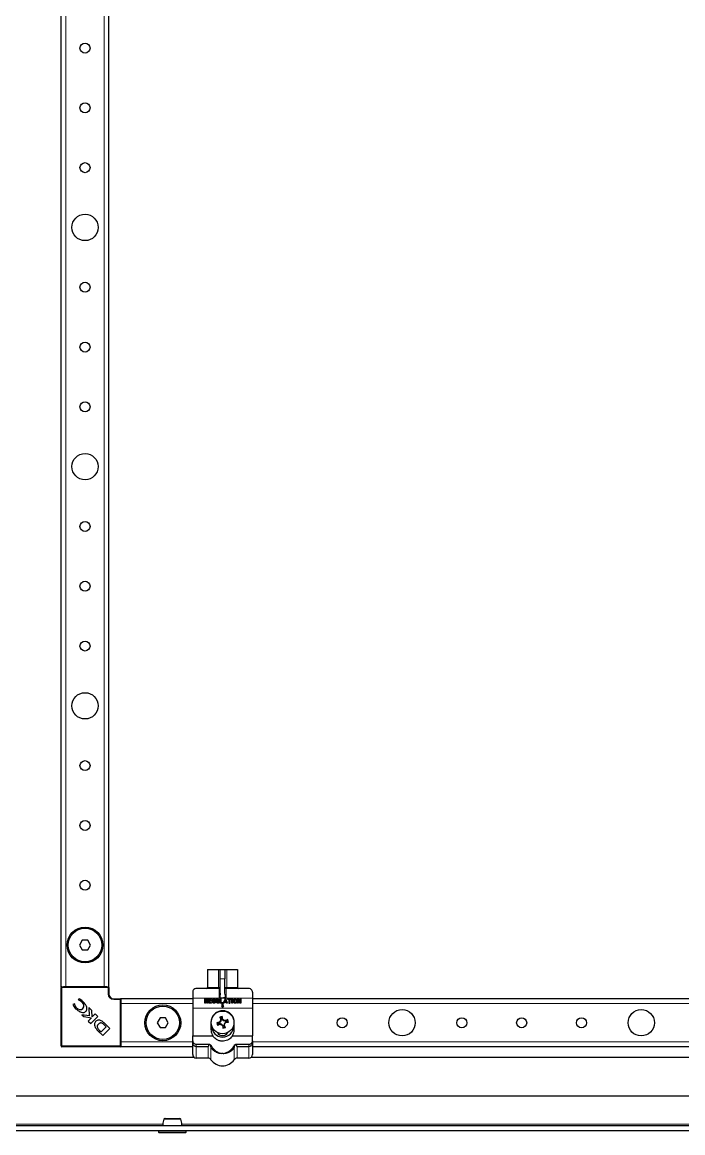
# Model space of a CAD drawing. Header units: millimetres. Extents: x -1284 to 3090, y -1538 to 1219.
# Drawn here: x -281.2 to -5.1, y -999.7 to -535.4 of the extents above; entities that cross this region are included whole.
import ezdxf

# ---------------------------------------------------------------- set-up
doc = ezdxf.new("R2010")
doc.units = ezdxf.units.MM

msp = doc.modelspace()

# ---------------------------------------------------------------- linework, layer by layer
at = {"color": 7, "linetype": 'Continuous', "lineweight": 25}
for p, q in [((-264.94, -938.72), (-264.94, 496.28)), ((-244.94, -938.72), (-244.94, 496.28)), ((-256.09, -919.22), (-257.25, -921.22)), ((-253.78, -919.22), (-256.09, -919.22)), ((-252.63, -921.22), (-253.78, -919.22)), ((-257.25, -921.22), (-256.09, -923.22)), ((-256.09, -923.22), (-253.78, -923.22)), ((-253.78, -923.22), (-252.63, -921.22)), ((-203.69, -931.42), (-203.69, -938.92)), ((-203.69, -931.42), (-199.16, -931.42)), ((-199.16, -931.42), (-198.44, -931.42)), ((-198.44, -931.42), (-196.44, -931.42)), ((-198.44, -935.42), (-198.44, -931.42)), ((-196.44, -931.42), (-196.44, -935.42)), ((-196.44, -931.42), (-195.72, -931.42)), ((-195.72, -931.42), (-191.19, -931.42)), ((-191.19, -931.42), (-191.19, -938.92)), ((-198.44, -941.36), (-198.44, -935.42)), ((-196.44, -941.35), (-196.44, -935.42)), ((-264.64, -938.72), (-264.94, -938.72)), ((-264.94, -963.42), (-264.94, -939.02)), ((-264.64, -938.72), (-263.99, -938.72)), ((-262.94, -938.72), (-263.99, -938.72)), ((-246.94, -938.72), (-262.94, -938.72)), ((-245.89, -938.72), (-246.94, -938.72)), ((-245.89, -938.72), (-245.24, -938.72)), ((-244.94, -938.72), (-245.24, -938.72)), ((-244.94, -939.02), (-244.94, -941.72)), ((-209.94, -940.92), (-209.94, -943.42)), ((-198.94, -939.42), (-208.44, -939.42)), ((-186.44, -939.42), (-195.94, -939.42)), ((-184.94, -940.92), (-184.94, -943.42)), ((-259.39, -945.78), (-260.08, -946.11)), ((-259.26, -945.92), (-259.39, -945.78)), ((-257.31, -943.72), (-257.82, -943.97)), ((-257.82, -943.97), (-257.71, -944.08)), ((-242.94, -943.72), (-240.24, -943.72)), ((-209.94, -943.72), (-239.94, -943.72)), ((-239.94, -943.72), (-239.94, -944.02)), ((-239.94, -944.02), (-239.94, -944.66)), ((-239.94, -944.66), (-239.94, -945.72)), ((-239.94, -945.72), (-239.94, -961.72)), ((-209.94, -943.42), (-209.94, -947.67)), ((-204.85, -945.43), (-204.85, -943.77)), ((-204.85, -943.77), (-204.09, -943.77)), ((-204.09, -944.03), (-204.58, -944.03)), ((-204.58, -944.03), (-204.58, -944.54)), ((-204.58, -944.54), (-203.99, -944.54)), ((-204.29, -944.8), (-204.58, -944.8)), ((-204.58, -944.8), (-204.58, -945.43)), ((-203.8, -945.51), (-204.29, -944.8)), ((-203.99, -944.8), (-203.58, -945.37)), ((-203.24, -945.54), (-203.24, -943.77)), ((-203.24, -943.77), (-202.18, -943.77)), ((-202.18, -945.54), (-203.24, -945.54)), ((-202.18, -944.03), (-202.98, -944.03)), ((-202.98, -944.03), (-202.98, -944.44)), ((-202.98, -944.44), (-202.23, -944.44)), ((-202.23, -944.7), (-202.98, -944.7)), ((-202.98, -944.7), (-202.98, -945.28)), ((-202.98, -945.28), (-202.18, -945.28)), ((-200.7, -944.87), (-200.91, -944.87)), ((-200.9, -944.61), (-200.41, -944.61)), ((-200.41, -944.61), (-200.41, -944.91)), ((-199.98, -944.96), (-199.98, -943.88)), ((-199.72, -943.88), (-199.72, -944.96)), ((-198.97, -944.94), (-198.97, -943.88)), ((-198.71, -943.88), (-198.71, -944.94)), ((-198.42, -945.57), (-198.42, -943.9)), ((-197.36, -945.57), (-198.42, -945.57)), ((-198.16, -943.9), (-198.16, -945.3)), ((-198.16, -945.3), (-197.36, -945.3)), ((-197.94, -946.77), (-197.44, -947.27)), ((-197.69, -946.77), (-197.94, -946.77)), ((-197.19, -945.77), (-197.69, -945.77)), ((-197.69, -945.77), (-197.69, -946.77)), ((-197.44, -947.27), (-196.94, -946.77)), ((-197.19, -946.77), (-197.19, -945.77)), ((-196.94, -946.77), (-197.19, -946.77)), ((-197, -945.39), (-196.43, -943.86)), ((-196.66, -945.23), (-196.75, -945.48)), ((-195.85, -945.23), (-196.66, -945.23)), ((-196.26, -944.1), (-196.57, -944.97)), ((-196.57, -944.97), (-195.94, -944.97)), ((-195.94, -944.97), (-196.26, -944.1)), ((-196.1, -943.88), (-195.51, -945.39)), ((-195.76, -945.47), (-195.85, -945.23)), ((-195.17, -943.77), (-194.05, -943.77)), ((-194.75, -944.03), (-195.17, -944.03)), ((-194.75, -945.5), (-194.75, -944.03)), ((-194.05, -944.03), (-194.44, -944.03)), ((-194.44, -944.03), (-194.44, -945.5)), ((-193.58, -945.43), (-193.58, -943.9)), ((-193.32, -943.9), (-193.32, -945.43)), ((-191.16, -945.43), (-191.16, -943.87)), ((-190.06, -945.46), (-190.9, -944.19)), ((-190.9, -944.19), (-190.9, -945.43)), ((-190.89, -943.83), (-190.08, -945.06)), ((-190.08, -945.06), (-190.08, -943.88)), ((-189.82, -943.88), (-189.82, -945.43)), ((-184.94, -943.42), (-184.94, -947.67)), ((195.06, -943.72), (-184.94, -943.72)), ((-256.27, -950.35), (-255.47, -951.14)), ((-253.17, -950.82), (-256.27, -950.35)), ((-255.47, -951.14), (-252.21, -951.63)), ((-252.21, -951.63), (-253.6, -953.02)), ((-253.35, -947.35), (-253.17, -950.82)), ((-252.07, -948.63), (-253.35, -947.35)), ((-252.55, -954.07), (-249.59, -951.11)), ((-251.89, -951.29), (-252.07, -948.63)), ((-250.65, -950.05), (-251.89, -951.29)), ((-249.59, -951.11), (-250.65, -950.05)), ((-223.59, -951.72), (-224.75, -953.72)), ((-221.28, -951.72), (-223.59, -951.72)), ((-220.13, -953.72), (-221.28, -951.72)), ((-209.94, -947.67), (-209.94, -959.17)), ((-198.35, -951.53), (-198.65, -951.41)), ((-198.35, -951.53), (-197.77, -951.36)), ((-197.95, -952.22), (-198.35, -951.53)), ((-197.77, -951.36), (-197.58, -951.1)), ((-197.77, -951.36), (-197.74, -952.16)), ((-184.94, -947.67), (-184.94, -959.17)), ((-253.6, -953.02), (-252.55, -954.07)), ((-248.25, -957.55), (-246.07, -955.37)), ((-247.55, -959.07), (-244.59, -956.11)), ((-246.07, -955.37), (-246.75, -954.71)), ((-246.48, -954.22), (-246.49, -954.2)), ((-244.59, -956.11), (-246.48, -954.22)), ((-224.75, -953.72), (-223.59, -955.72)), ((-223.59, -955.72), (-221.28, -955.72)), ((-221.28, -955.72), (-220.13, -953.72)), ((-202.29, -953.57), (-202.29, -956.57)), ((-202.09, -955.07), (-202.29, -955.07)), ((-199.64, -953.9), (-199.91, -953.7)), ((-199.64, -953.9), (-198.85, -953.86)), ((-199.47, -954.48), (-199.64, -953.9)), ((-199.47, -954.48), (-199.59, -954.78)), ((-198.79, -954.07), (-199.47, -954.48)), ((-198.85, -953.86), (-198.95, -953.64)), ((-198.85, -953.86), (-198.18, -953.16)), ((-198.79, -954.07), (-198.75, -954.32)), ((-197.84, -954.3), (-198.79, -954.07)), ((-198.18, -953.16), (-198.39, -953.05)), ((-197.95, -952.22), (-198.19, -952.26)), ((-198.18, -953.16), (-197.95, -952.22)), ((-197.84, -954.3), (-197.96, -954.52)), ((-197.14, -954.97), (-197.84, -954.3)), ((-197.74, -952.16), (-197.51, -952.06)), ((-197.74, -952.16), (-197.04, -952.83)), ((-197.14, -954.97), (-197.37, -955.07)), ((-197.11, -955.77), (-197.3, -956.04)), ((-197.11, -955.77), (-197.14, -954.97)), ((-196.53, -955.6), (-197.11, -955.77)), ((-197.04, -952.83), (-196.92, -952.62)), ((-197.04, -952.83), (-196.09, -953.06)), ((-196.7, -953.97), (-196.93, -954.91)), ((-196.93, -954.91), (-196.69, -954.88)), ((-196.93, -954.91), (-196.53, -955.6)), ((-196.03, -953.27), (-196.7, -953.97)), ((-196.7, -953.97), (-196.49, -954.09)), ((-196.53, -955.6), (-196.23, -955.72)), ((-196.09, -953.06), (-196.13, -952.82)), ((-196.09, -953.06), (-195.4, -952.66)), ((-195.23, -953.24), (-196.03, -953.27)), ((-196.03, -953.27), (-195.93, -953.49)), ((-195.4, -952.66), (-195.28, -952.36)), ((-195.4, -952.66), (-195.23, -953.24)), ((-195.23, -953.24), (-194.97, -953.43)), ((-192.59, -955.07), (-192.79, -955.07)), ((-192.59, -956.57), (-192.59, -953.57)), ((-249.54, -957.08), (-247.55, -959.07)), ((-248.99, -956.83), (-248.25, -957.55)), ((-209.94, -961.31), (-209.94, -959.17)), ((-209.94, -959.17), (-201.53, -959.17)), ((-193.35, -959.17), (-184.94, -959.17)), ((-184.94, -961.31), (-184.94, -959.17)), ((-240.24, -963.72), (-264.64, -963.72)), ((-239.94, -961.72), (-239.94, -962.77)), ((-239.94, -962.77), (-239.94, -963.42)), ((-239.94, -963.42), (-239.94, -963.72)), ((-209.94, -963.72), (-239.94, -963.72)), ((-209.94, -962.22), (-209.94, -961.31)), ((-209.94, -967.02), (-209.94, -962.22)), ((-208.44, -962.7), (-202.92, -962.7)), ((-208.44, -963.6), (-203.53, -963.6)), ((-191.96, -962.7), (-186.44, -962.7)), ((-191.35, -963.6), (-186.44, -963.6)), ((-184.94, -961.31), (-184.94, -962.22)), ((-184.94, -962.22), (-184.94, -967.02)), ((195.06, -963.72), (-184.94, -963.72)), ((-209.34, -968.22), (-309.69, -968.22)), ((-203.53, -968.52), (-208.44, -968.52)), ((-186.44, -968.52), (-191.35, -968.52)), ((220.56, -968.22), (-185.54, -968.22)), ((-312.44, -984.22), (220.56, -984.22)), ((-318.14, -996.72), (272.26, -996.72)), ((-318.14, -998.72), (272.26, -998.72)), ((-224.19, -998.72), (-224.19, -999.47)), ((-221.45, -999.72), (-223.94, -999.72)), ((-212.94, -999.72), (-221.45, -999.72)), ((-212.69, -999.47), (-212.69, -998.72))]:
    msp.add_line(p, q, dxfattribs=at)
at = {"color": 8, "linetype": 'Continuous', "lineweight": 18}
for p, q in [((-262.94, -938.72), (-262.94, 496.28)), ((-246.94, -938.72), (-246.94, 496.28)), ((-199.16, -938.92), (-199.16, -931.42)), ((-195.72, -931.42), (-195.72, -938.92)), ((-196.44, -935.42), (-198.44, -935.42)), ((-264.94, -939.02), (-264.64, -939.02)), ((-264.64, -938.72), (-264.64, -939.02)), ((-264.64, -939.02), (-264.64, -963.42)), ((-245.24, -939.02), (-264.64, -939.02)), ((-245.24, -938.72), (-245.24, -939.02)), ((-245.24, -941.72), (-245.24, -939.02)), ((-245.24, -939.02), (-244.94, -939.02)), ((-244.94, -941.72), (-245.24, -941.72)), ((-203.69, -938.92), (-199.16, -938.92)), ((-199.16, -938.92), (-198.44, -938.92)), ((-198.94, -943.42), (-198.94, -939.42)), ((-198.44, -943.42), (-198.44, -941.36)), ((-196.44, -938.92), (-195.72, -938.92)), ((-195.94, -939.42), (-195.94, -943.35)), ((-195.72, -938.92), (-191.19, -938.92)), ((-242.94, -943.72), (-242.94, -944.02)), ((-240.24, -944.02), (-242.94, -944.02)), ((-240.24, -943.72), (-240.24, -944.02)), ((-240.24, -963.42), (-240.24, -944.02)), ((-240.24, -944.02), (-239.94, -944.02)), ((-209.94, -945.72), (-239.94, -945.72)), ((-198.94, -943.42), (-209.94, -943.42)), ((-184.94, -943.42), (-198.44, -943.42)), ((195.06, -945.72), (-184.94, -945.72)), ((-184.94, -947.67), (-209.94, -947.67)), ((-264.64, -963.42), (-264.94, -963.42)), ((-264.64, -963.42), (-240.24, -963.42)), ((-264.64, -963.42), (-264.64, -963.72)), ((-240.24, -963.42), (-240.24, -963.72)), ((-240.24, -963.42), (-239.94, -963.42)), ((-209.94, -961.72), (-239.94, -961.72)), ((-208.44, -962.7), (-208.44, -963.6)), ((-208.44, -963.6), (-208.44, -968.52)), ((-203.53, -968.52), (-203.53, -963.6)), ((-202.29, -964.2), (-202.29, -969.17)), ((-192.58, -969.17), (-192.58, -964.2)), ((-191.35, -963.6), (-191.35, -968.52)), ((-186.44, -963.6), (-186.44, -962.7)), ((-186.44, -968.52), (-186.44, -963.6)), ((195.06, -961.72), (-184.94, -961.72)), ((-222.41, -996.12), (-317.84, -996.12)), ((168.59, -996.12), (-214.47, -996.12)), ((-224.19, -999.47), (-221.58, -999.47)), ((-221.58, -999.47), (-212.69, -999.47))]:
    msp.add_line(p, q, dxfattribs=at)
at = {"color": 8, "linetype": 'Continuous', "lineweight": 18, "flags": 128}
for points in [[(-199.16, -938.92), (-199.17, -939.01), (-199.17, -939.11), (-199.19, -939.2), (-199.2, -939.27), (-199.22, -939.33), (-199.25, -939.38), (-199.27, -939.41), (-199.3, -939.42)], [(-195.58, -939.42), (-195.6, -939.41), (-195.63, -939.38), (-195.65, -939.33), (-195.67, -939.27), (-195.69, -939.2), (-195.7, -939.11), (-195.71, -939.01), (-195.72, -938.92)]]:
    msp.add_lwpolyline(points, dxfattribs=at)
at = {"color": 7, "linetype": 'Continuous', "lineweight": 25}
for centre, radius in [((-254.94, -546.22), 2.1), ((-254.94, -571.22), 2.1), ((-254.94, -596.22), 2.1), ((-254.94, -621.22), 5.5), ((-254.94, -646.22), 2.1), ((-254.94, -671.22), 2.1), ((-254.94, -696.22), 2.1), ((-254.94, -721.22), 5.5), ((-254.94, -746.22), 2.1), ((-254.94, -771.22), 2.1), ((-254.94, -796.22), 2.1), ((-254.94, -821.22), 5.5), ((-254.94, -846.22), 2.1), ((-254.94, -871.22), 2.1), ((-254.94, -896.22), 2.1), ((-254.94, -921.22), 7.5), ((-254.94, -921.22), 7), ((-222.44, -953.72), 7.5), ((-222.44, -953.72), 7), ((-197.44, -953.57), 4.75), ((-172.44, -953.72), 2.1), ((-147.44, -953.72), 2.1), ((-122.44, -953.72), 5.5), ((-97.44, -953.72), 2.1), ((-72.44, -953.72), 2.1), ((-47.44, -953.72), 2.1), ((-22.44, -953.72), 5.5)]:
    msp.add_circle(centre, radius, dxfattribs=at)
for centre, radius, start, end in [((-264.64, -939.02), 0.3, 90, 180), ((-245.24, -939.02), 0.3, 0, 90), ((-242.94, -941.72), 2, 180, 270), ((-204.19, -938.92), 0.5, 270, 0), ((-198.94, -938.92), 0.5, 270, 0), ((-195.94, -938.92), 0.5, 180, 270), ((-190.69, -938.92), 0.5, 180, 270), ((-257.34, -946.64), 1.94, 323.3097, 52.3464), ((-240.24, -944.02), 0.3, 0, 90), ((-256.94, -946.21), 1.97, 218.454, 305.887), ((-177.15, -1023.13), 74.88, 105.834, 106.6907), ((-137.89, -918.63), 69.05, 208.3479, 209.1477), ((-266.44, -956.13), 69.05, 3.3769, 4.1768), ((-246.33, -953.42), 4.87, 200.3445, 228.7777), ((-244.52, -952.64), 6.12, 216.9888, 223.0744), ((-197.44, -955.07), 4.65, 180, 0), ((-194.88, -1022.57), 69.05, 93.3769, 94.1768), ((-127.87, -933.27), 74.88, 195.834, 196.6907), ((-232.38, -894.01), 69.05, 298.3479, 299.1477), ((-143.57, -1005.12), 75.61, 136.4711, 137.0889), ((-179.74, -881.14), 75.61, 255.4358, 256.0536), ((-125.01, -971.27), 75.61, 165.4358, 166.0536), ((-145.89, -899.7), 75.61, 226.4711, 227.0889), ((-248.99, -1007.44), 75.61, 46.4711, 47.0889), ((-128.44, -951.01), 69.05, 183.3769, 184.1768), ((-217.73, -884), 74.88, 285.834, 286.6907), ((-215.14, -1026), 75.61, 75.4358, 76.0536), ((-269.87, -935.86), 75.61, 345.4358, 346.0536), ((-256.99, -988.51), 69.05, 28.3479, 29.1477), ((-251.31, -902.01), 75.61, 316.4711, 317.0889), ((-162.5, -1013.12), 69.05, 118.3479, 119.1477), ((-200, -884.57), 69.05, 273.3769, 274.1768), ((-267.01, -973.86), 74.88, 15.834, 16.6907), ((-197.44, -956.57), 2.5, 209.1764, 330.8236), ((-264.64, -963.42), 0.3, 180, 270), ((-240.24, -963.42), 0.3, 270, 0), ((-208.44, -967.02), 1.5, 180, 270), ((-203.53, -970.02), 1.5, 34.5604, 90), ((-197.44, -965.82), 5.89, 214.5604, 325.4396), ((-191.35, -970.02), 1.5, 90, 145.4396), ((-186.44, -967.02), 1.5, 270, 0), ((-221.55, -994.22), 0.5, 89.9637, 164.834), ((-215.33, -994.22), 0.5, 15.2465, 90.046), ((-223.94, -999.47), 0.25, 180, 270), ((-212.94, -999.47), 0.25, 270, 0)]:
    msp.add_arc(centre, radius, start, end, dxfattribs=at)
at = {"color": 8, "linetype": 'Continuous', "lineweight": 18}
msp.add_arc((-242.94, -941.72), 2.3, 180, 270, dxfattribs=at)
at = {"color": 7, "linetype": 'Continuous', "lineweight": 25}
msp.add_ellipse((15230.74, -943.42), major_axis=(15429.18, 0), ratio=0.000259, start_param=3.123591, end_param=3.141593, dxfattribs=at)
for points, knots in [([(-208.44, -939.42), (-208.44, -939.42), (-208.51, -939.42), (-208.86, -939.44), (-209.39, -939.68), (-209.86, -940.26), (-209.92, -940.73), (-209.94, -940.92)], [0, 0, 0, 0, 0.003231, 0.101221, 0.514725, 0.80586, 1, 1, 1, 1]), ([(-198.44, -941.36), (-198.48, -941.69), (-198.56, -942.4), (-198.81, -943.06), (-198.94, -943.41), (-198.94, -943.42)], [0, 0, 0, 0, 0.475461, 0.994056, 1, 1, 1, 1]), ([(-195.94, -943.35), (-195.94, -943.35), (-195.94, -943.34), (-195.95, -943.34), (-195.96, -943.32), (-196, -943.24), (-196.12, -942.91), (-196.34, -942.28), (-196.4, -941.68), (-196.44, -941.35)], [0, 0, 0, 0, 0.00167, 0.003889, 0.009531, 0.034361, 0.132751, 0.526214, 1, 1, 1, 1]), ([(-184.94, -940.92), (-184.96, -940.73), (-185.02, -940.26), (-185.49, -939.68), (-186.02, -939.44), (-186.37, -939.42), (-186.44, -939.42), (-186.44, -939.42)], [0, 0, 0, 0, 0.19414, 0.485275, 0.898779, 0.996769, 1, 1, 1, 1]), ([(-260.08, -946.11), (-259.9, -946.45), (-259.56, -947.08), (-259.07, -947.61), (-258.85, -947.85)], [0, 0, 0, 0, 0.5368, 1, 1, 1, 1]), ([(-258.49, -947.43), (-258.7, -947.17), (-259.08, -946.72), (-259.2, -946.16), (-259.26, -945.92)], [0, 0, 0, 0, 0.579608, 1, 1, 1, 1]), ([(-257.71, -944.08), (-257.4, -944.22), (-256.83, -944.48), (-256.37, -944.91), (-256.16, -945.11)], [0, 0, 0, 0, 0.547643, 1, 1, 1, 1]), ([(-255.8, -944.82), (-256.07, -944.58), (-256.53, -944.15), (-257.08, -943.85), (-257.31, -943.72)], [0, 0, 0, 0, 0.5776526, 1, 1, 1, 1]), ([(-254.68, -949.05), (-254.54, -948.89), (-254.26, -948.55), (-254.09, -947.86), (-254.22, -946.98), (-254.79, -945.91), (-255.43, -945.22), (-255.8, -944.82)], [0, 0, 0, 0, 0.130532, 0.266031, 0.423997, 0.666819, 1, 1, 1, 1]), ([(-204.73, -945.57), (-204.75, -945.57), (-204.78, -945.56), (-204.83, -945.53), (-204.84, -945.48), (-204.85, -945.45), (-204.85, -945.43)], [0, 0, 0, 0, 0.280437, 0.558281, 0.778899, 1, 1, 1, 1]), ([(-204.58, -945.43), (-204.58, -945.45), (-204.59, -945.5), (-204.62, -945.55), (-204.68, -945.56), (-204.71, -945.57), (-204.73, -945.57)], [0, 0, 0, 0, 0.280498, 0.558325, 0.778868, 1, 1, 1, 1]), ([(-204.09, -943.77), (-204.01, -943.78), (-203.88, -943.79), (-203.77, -943.87), (-203.72, -943.91)], [0, 0, 0, 0, 0.5597473, 1, 1, 1, 1]), ([(-203.9, -944.1), (-203.93, -944.08), (-203.99, -944.04), (-204.06, -944.03), (-204.09, -944.03)], [0, 0, 0, 0, 0.559136, 1, 1, 1, 1]), ([(-203.99, -944.54), (-203.97, -944.53), (-203.93, -944.53), (-203.9, -944.5), (-203.89, -944.49)], [0, 0, 0, 0, 0.558174, 1, 1, 1, 1]), ([(-203.75, -944.71), (-203.79, -944.74), (-203.86, -944.78), (-203.95, -944.8), (-203.99, -944.8)], [0, 0, 0, 0, 0.56031, 1, 1, 1, 1]), ([(-203.82, -944.29), (-203.82, -944.25), (-203.83, -944.18), (-203.88, -944.12), (-203.9, -944.1)], [0, 0, 0, 0, 0.559692, 1, 1, 1, 1]), ([(-203.89, -944.49), (-203.88, -944.48), (-203.85, -944.45), (-203.82, -944.38), (-203.82, -944.33), (-203.82, -944.29)], [0, 0, 0, 0, 0.279917, 0.56006, 1, 1, 1, 1]), ([(-203.7, -945.57), (-203.71, -945.57), (-203.74, -945.57), (-203.77, -945.55), (-203.79, -945.52), (-203.8, -945.51)], [0, 0, 0, 0, 0.28022, 0.561305, 1, 1, 1, 1]), ([(-203.55, -944.29), (-203.56, -944.39), (-203.58, -944.55), (-203.7, -944.66), (-203.75, -944.71)], [0, 0, 0, 0, 0.559457, 1, 1, 1, 1]), ([(-203.72, -943.91), (-203.66, -943.97), (-203.57, -944.08), (-203.56, -944.23), (-203.55, -944.29)], [0, 0, 0, 0, 0.5589475, 1, 1, 1, 1]), ([(-203.55, -945.44), (-203.56, -945.46), (-203.56, -945.5), (-203.61, -945.54), (-203.65, -945.56), (-203.69, -945.57), (-203.7, -945.57)], [0, 0, 0, 0, 0.278138, 0.558544, 0.779161, 1, 1, 1, 1]), ([(-203.58, -945.37), (-203.57, -945.38), (-203.56, -945.4), (-203.55, -945.43), (-203.55, -945.44)], [0, 0, 0, 0, 0.561079, 1, 1, 1, 1]), ([(-202.23, -944.44), (-202.21, -944.44), (-202.16, -944.44), (-202.11, -944.47), (-202.08, -944.52), (-202.08, -944.56), (-202.08, -944.57)], [0, 0, 0, 0, 0.280945, 0.559897, 0.779525, 1, 1, 1, 1]), ([(-202.08, -944.57), (-202.08, -944.59), (-202.08, -944.64), (-202.14, -944.7), (-202.19, -944.7), (-202.23, -944.7)], [0, 0, 0, 0, 0.281099, 0.559768, 1, 1, 1, 1]), ([(-202.18, -943.77), (-202.16, -943.77), (-202.11, -943.77), (-202.06, -943.8), (-202.03, -943.85), (-202.03, -943.88), (-202.02, -943.9)], [0, 0, 0, 0, 0.280872, 0.559701, 0.779382, 1, 1, 1, 1]), ([(-202.02, -943.9), (-202.03, -943.92), (-202.03, -943.97), (-202.09, -944.03), (-202.14, -944.03), (-202.18, -944.03)], [0, 0, 0, 0, 0.2810527, 0.5596626, 1, 1, 1, 1]), ([(-202.18, -945.28), (-202.16, -945.28), (-202.11, -945.28), (-202.06, -945.31), (-202.03, -945.36), (-202.03, -945.39), (-202.02, -945.41)], [0, 0, 0, 0, 0.280912, 0.559714, 0.779499, 1, 1, 1, 1]), ([(-202.02, -945.41), (-202.03, -945.43), (-202.03, -945.48), (-202.09, -945.54), (-202.14, -945.54), (-202.18, -945.54)], [0, 0, 0, 0, 0.281214, 0.559901, 1, 1, 1, 1]), ([(-201.68, -944.67), (-201.68, -944.53), (-201.66, -944.29), (-201.54, -944.09), (-201.48, -944)], [0, 0, 0, 0, 0.5603404, 1, 1, 1, 1]), ([(-201.49, -945.28), (-201.55, -945.17), (-201.66, -944.98), (-201.68, -944.77), (-201.68, -944.67)], [0, 0, 0, 0, 0.559347, 1, 1, 1, 1]), ([(-200.96, -945.57), (-201.02, -945.56), (-201.14, -945.55), (-201.33, -945.46), (-201.43, -945.35), (-201.49, -945.28)], [0, 0, 0, 0, 0.280314, 0.560507, 1, 1, 1, 1]), ([(-201.48, -944), (-201.41, -943.92), (-201.27, -943.77), (-201.08, -943.75), (-200.99, -943.75)], [0, 0, 0, 0, 0.559217, 1, 1, 1, 1]), ([(-201, -944.01), (-201.04, -944.01), (-201.11, -944.02), (-201.24, -944.09), (-201.39, -944.3), (-201.41, -944.52), (-201.42, -944.67)], [0, 0, 0, 0, 0.1253317, 0.2506948, 0.5007376, 1, 1, 1, 1]), ([(-201.42, -944.67), (-201.41, -944.76), (-201.4, -944.91), (-201.33, -945.04), (-201.3, -945.1)], [0, 0, 0, 0, 0.55998, 1, 1, 1, 1]), ([(-201.3, -945.1), (-201.25, -945.16), (-201.17, -945.27), (-201.03, -945.29), (-200.97, -945.3)], [0, 0, 0, 0, 0.560858, 1, 1, 1, 1]), ([(-201.03, -944.74), (-201.03, -944.72), (-201.03, -944.68), (-201, -944.63), (-200.95, -944.61), (-200.92, -944.61), (-200.9, -944.61)], [0, 0, 0, 0, 0.280637, 0.55889, 0.779144, 1, 1, 1, 1]), ([(-200.91, -944.87), (-200.93, -944.87), (-200.97, -944.87), (-201.01, -944.83), (-201.03, -944.79), (-201.03, -944.76), (-201.03, -944.74)], [0, 0, 0, 0, 0.280664, 0.558735, 0.779002, 1, 1, 1, 1]), ([(-200.81, -944.06), (-200.85, -944.04), (-200.91, -944.01), (-200.97, -944.01), (-201, -944.01)], [0, 0, 0, 0, 0.558634, 1, 1, 1, 1]), ([(-200.99, -943.75), (-200.93, -943.75), (-200.8, -943.75), (-200.69, -943.81), (-200.65, -943.84)], [0, 0, 0, 0, 0.560514, 1, 1, 1, 1]), ([(-200.97, -945.3), (-200.94, -945.3), (-200.89, -945.3), (-200.79, -945.25), (-200.76, -945.18), (-200.74, -945.14)], [0, 0, 0, 0, 0.281265, 0.561609, 1, 1, 1, 1]), ([(-200.62, -945.44), (-200.68, -945.48), (-200.78, -945.56), (-200.91, -945.56), (-200.96, -945.57)], [0, 0, 0, 0, 0.558998, 1, 1, 1, 1]), ([(-200.71, -944.17), (-200.73, -944.15), (-200.76, -944.1), (-200.8, -944.07), (-200.81, -944.06)], [0, 0, 0, 0, 0.560467, 1, 1, 1, 1]), ([(-200.74, -945.14), (-200.72, -945.09), (-200.7, -945), (-200.7, -944.91), (-200.7, -944.87)], [0, 0, 0, 0, 0.559597, 1, 1, 1, 1]), ([(-200.6, -944.23), (-200.63, -944.23), (-200.67, -944.22), (-200.7, -944.19), (-200.71, -944.17)], [0, 0, 0, 0, 0.558039, 1, 1, 1, 1]), ([(-200.65, -943.84), (-200.61, -943.87), (-200.54, -943.92), (-200.5, -943.99), (-200.48, -944.02)], [0, 0, 0, 0, 0.559542, 1, 1, 1, 1]), ([(-200.41, -944.91), (-200.42, -945.02), (-200.43, -945.22), (-200.56, -945.37), (-200.62, -945.44)], [0, 0, 0, 0, 0.560493, 1, 1, 1, 1]), ([(-200.45, -944.11), (-200.45, -944.13), (-200.46, -944.17), (-200.5, -944.21), (-200.55, -944.23), (-200.58, -944.23), (-200.6, -944.23)], [0, 0, 0, 0, 0.277709, 0.558209, 0.77892, 1, 1, 1, 1]), ([(-200.48, -944.02), (-200.47, -944.04), (-200.45, -944.06), (-200.45, -944.09), (-200.45, -944.11)], [0, 0, 0, 0, 0.560691, 1, 1, 1, 1]), ([(-199.98, -943.88), (-199.98, -943.86), (-199.98, -943.82), (-199.95, -943.77), (-199.91, -943.75), (-199.88, -943.75), (-199.86, -943.75)], [0, 0, 0, 0, 0.280849, 0.55949, 0.779158, 1, 1, 1, 1]), ([(-199.76, -945.43), (-199.84, -945.36), (-199.96, -945.22), (-199.97, -945.04), (-199.98, -944.96)], [0, 0, 0, 0, 0.558332, 1, 1, 1, 1]), ([(-199.86, -943.75), (-199.84, -943.75), (-199.8, -943.75), (-199.74, -943.78), (-199.72, -943.83), (-199.72, -943.86), (-199.72, -943.88)], [0, 0, 0, 0, 0.28091, 0.559174, 0.779166, 1, 1, 1, 1]), ([(-199.32, -945.57), (-199.41, -945.56), (-199.57, -945.56), (-199.71, -945.47), (-199.76, -945.43)], [0, 0, 0, 0, 0.55925, 1, 1, 1, 1]), ([(-199.72, -944.96), (-199.71, -945.02), (-199.7, -945.12), (-199.63, -945.19), (-199.6, -945.23)], [0, 0, 0, 0, 0.560313, 1, 1, 1, 1]), ([(-199.6, -945.23), (-199.55, -945.25), (-199.48, -945.3), (-199.38, -945.3), (-199.34, -945.3)], [0, 0, 0, 0, 0.559441, 1, 1, 1, 1]), ([(-199.34, -945.3), (-199.29, -945.3), (-199.18, -945.29), (-199.04, -945.2), (-198.98, -945.07), (-198.98, -944.98), (-198.97, -944.94)], [0, 0, 0, 0, 0.280935, 0.559487, 0.779245, 1, 1, 1, 1]), ([(-198.71, -944.94), (-198.72, -945.04), (-198.73, -945.22), (-198.89, -945.44), (-199.11, -945.54), (-199.25, -945.56), (-199.32, -945.57)], [0, 0, 0, 0, 0.280416, 0.558636, 0.778958, 1, 1, 1, 1]), ([(-198.97, -943.88), (-198.97, -943.86), (-198.97, -943.82), (-198.94, -943.77), (-198.9, -943.75), (-198.87, -943.75), (-198.85, -943.75)], [0, 0, 0, 0, 0.2809, 0.559498, 0.779148, 1, 1, 1, 1]), ([(-198.85, -943.75), (-198.83, -943.75), (-198.79, -943.75), (-198.74, -943.78), (-198.71, -943.83), (-198.71, -943.86), (-198.71, -943.88)], [0, 0, 0, 0, 0.280888, 0.559023, 0.779155, 1, 1, 1, 1]), ([(-198.42, -943.9), (-198.42, -943.88), (-198.42, -943.85), (-198.39, -943.8), (-198.35, -943.77), (-198.32, -943.77), (-198.3, -943.77)], [0, 0, 0, 0, 0.280912, 0.559405, 0.779108, 1, 1, 1, 1]), ([(-198.3, -943.77), (-198.28, -943.77), (-198.24, -943.77), (-198.19, -943.8), (-198.16, -943.85), (-198.16, -943.89), (-198.16, -943.9)], [0, 0, 0, 0, 0.280813, 0.559099, 0.77917, 1, 1, 1, 1]), ([(-197.36, -945.3), (-197.34, -945.3), (-197.3, -945.31), (-197.24, -945.33), (-197.21, -945.38), (-197.21, -945.42), (-197.21, -945.43)], [0, 0, 0, 0, 0.280855, 0.559718, 0.779518, 1, 1, 1, 1]), ([(-197.21, -945.43), (-197.21, -945.46), (-197.21, -945.5), (-197.27, -945.56), (-197.32, -945.57), (-197.36, -945.57)], [0, 0, 0, 0, 0.2812663, 0.5600784, 1, 1, 1, 1]), ([(-197.01, -945.44), (-197.01, -945.43), (-197.01, -945.42), (-197, -945.4), (-197, -945.39)], [0, 0, 0, 0, 0.559504, 1, 1, 1, 1]), ([(-196.88, -945.57), (-196.9, -945.57), (-196.94, -945.56), (-196.98, -945.53), (-197, -945.49), (-197.01, -945.46), (-197.01, -945.44)], [0, 0, 0, 0, 0.2795786, 0.5591942, 0.7795822, 1, 1, 1, 1]), ([(-196.75, -945.48), (-196.76, -945.49), (-196.77, -945.52), (-196.82, -945.56), (-196.86, -945.57), (-196.88, -945.57)], [0, 0, 0, 0, 0.28077, 0.560807, 1, 1, 1, 1]), ([(-196.43, -943.86), (-196.42, -943.84), (-196.4, -943.8), (-196.36, -943.75), (-196.31, -943.75), (-196.28, -943.75)], [0, 0, 0, 0, 0.281465, 0.561772, 1, 1, 1, 1]), ([(-196.28, -943.75), (-196.26, -943.75), (-196.21, -943.75), (-196.14, -943.79), (-196.12, -943.84), (-196.1, -943.88)], [0, 0, 0, 0, 0.281226, 0.561522, 1, 1, 1, 1]), ([(-195.64, -945.57), (-195.66, -945.57), (-195.69, -945.56), (-195.73, -945.53), (-195.75, -945.5), (-195.76, -945.47)], [0, 0, 0, 0, 0.2806948, 0.5603349, 1, 1, 1, 1]), ([(-195.5, -945.44), (-195.5, -945.46), (-195.51, -945.5), (-195.55, -945.54), (-195.6, -945.56), (-195.63, -945.57), (-195.64, -945.57)], [0, 0, 0, 0, 0.278517, 0.558613, 0.779333, 1, 1, 1, 1]), ([(-195.51, -945.39), (-195.51, -945.4), (-195.5, -945.42), (-195.5, -945.44), (-195.5, -945.44)], [0, 0, 0, 0, 0.5600811, 1, 1, 1, 1]), ([(-195.31, -943.9), (-195.3, -943.88), (-195.3, -943.84), (-195.27, -943.79), (-195.22, -943.77), (-195.19, -943.77), (-195.17, -943.77)], [0, 0, 0, 0, 0.280713, 0.558701, 0.779045, 1, 1, 1, 1]), ([(-195.17, -944.03), (-195.19, -944.03), (-195.23, -944.03), (-195.28, -944), (-195.3, -943.95), (-195.31, -943.92), (-195.31, -943.9)], [0, 0, 0, 0, 0.28076, 0.558821, 0.778915, 1, 1, 1, 1]), ([(-194.61, -945.64), (-194.63, -945.64), (-194.67, -945.64), (-194.73, -945.6), (-194.75, -945.55), (-194.75, -945.52), (-194.75, -945.5)], [0, 0, 0, 0, 0.2808221, 0.5590594, 0.7790938, 1, 1, 1, 1]), ([(-194.44, -945.5), (-194.44, -945.52), (-194.45, -945.57), (-194.51, -945.63), (-194.57, -945.64), (-194.61, -945.64)], [0, 0, 0, 0, 0.280801, 0.559621, 1, 1, 1, 1]), ([(-194.05, -943.77), (-194.03, -943.77), (-193.99, -943.77), (-193.93, -943.8), (-193.9, -943.85), (-193.89, -943.88), (-193.89, -943.9)], [0, 0, 0, 0, 0.280951, 0.559967, 0.779431, 1, 1, 1, 1]), ([(-193.89, -943.9), (-193.89, -943.92), (-193.9, -943.97), (-193.96, -944.03), (-194.01, -944.03), (-194.05, -944.03)], [0, 0, 0, 0, 0.281019, 0.559679, 1, 1, 1, 1]), ([(-193.58, -943.9), (-193.58, -943.88), (-193.58, -943.84), (-193.55, -943.79), (-193.5, -943.77), (-193.48, -943.77), (-193.46, -943.77)], [0, 0, 0, 0, 0.280828, 0.559417, 0.779393, 1, 1, 1, 1]), ([(-193.46, -945.57), (-193.48, -945.57), (-193.52, -945.56), (-193.56, -945.53), (-193.58, -945.48), (-193.58, -945.45), (-193.58, -945.43)], [0, 0, 0, 0, 0.280437, 0.558281, 0.778899, 1, 1, 1, 1]), ([(-193.46, -943.77), (-193.44, -943.77), (-193.4, -943.77), (-193.34, -943.8), (-193.32, -943.85), (-193.32, -943.88), (-193.32, -943.9)], [0, 0, 0, 0, 0.280765, 0.559178, 0.779175, 1, 1, 1, 1]), ([(-193.32, -945.43), (-193.32, -945.45), (-193.32, -945.5), (-193.36, -945.55), (-193.41, -945.57), (-193.44, -945.57), (-193.46, -945.57)], [0, 0, 0, 0, 0.280518, 0.5583, 0.778735, 1, 1, 1, 1]), ([(-192.86, -944.67), (-192.85, -944.54), (-192.84, -944.32), (-192.74, -944.12), (-192.69, -944.04)], [0, 0, 0, 0, 0.559914, 1, 1, 1, 1]), ([(-192.68, -945.28), (-192.74, -945.18), (-192.85, -944.98), (-192.86, -944.76), (-192.86, -944.67)], [0, 0, 0, 0, 0.559149, 1, 1, 1, 1]), ([(-192.69, -944.04), (-192.62, -943.95), (-192.5, -943.79), (-192.3, -943.76), (-192.21, -943.75)], [0, 0, 0, 0, 0.560137, 1, 1, 1, 1]), ([(-192.18, -945.57), (-192.24, -945.56), (-192.35, -945.55), (-192.53, -945.47), (-192.63, -945.35), (-192.68, -945.28)], [0, 0, 0, 0, 0.280367, 0.560574, 1, 1, 1, 1]), ([(-192.5, -944.21), (-192.53, -944.29), (-192.59, -944.44), (-192.6, -944.6), (-192.6, -944.67)], [0, 0, 0, 0, 0.5590754, 1, 1, 1, 1]), ([(-192.6, -944.67), (-192.59, -944.75), (-192.59, -944.91), (-192.52, -945.05), (-192.49, -945.11)], [0, 0, 0, 0, 0.560273, 1, 1, 1, 1]), ([(-192.21, -944.01), (-192.25, -944.01), (-192.32, -944.02), (-192.42, -944.09), (-192.47, -944.17), (-192.5, -944.21)], [0, 0, 0, 0, 0.279832, 0.559843, 1, 1, 1, 1]), ([(-192.49, -945.11), (-192.45, -945.17), (-192.37, -945.27), (-192.24, -945.29), (-192.18, -945.3)], [0, 0, 0, 0, 0.5605673, 1, 1, 1, 1]), ([(-192.21, -943.75), (-192.15, -943.75), (-192.03, -943.76), (-191.84, -943.85), (-191.74, -943.97), (-191.68, -944.04)], [0, 0, 0, 0, 0.280496, 0.560765, 1, 1, 1, 1]), ([(-191.87, -944.21), (-191.92, -944.15), (-192.01, -944.04), (-192.15, -944.02), (-192.21, -944.01)], [0, 0, 0, 0, 0.559596, 1, 1, 1, 1]), ([(-192.18, -945.3), (-192.15, -945.3), (-192.07, -945.29), (-191.95, -945.23), (-191.9, -945.15), (-191.86, -945.11)], [0, 0, 0, 0, 0.280435, 0.560605, 1, 1, 1, 1]), ([(-191.67, -945.28), (-191.75, -945.37), (-191.89, -945.54), (-192.09, -945.56), (-192.18, -945.57)], [0, 0, 0, 0, 0.559137, 1, 1, 1, 1]), ([(-191.76, -944.67), (-191.76, -944.58), (-191.77, -944.42), (-191.84, -944.28), (-191.87, -944.21)], [0, 0, 0, 0, 0.560046, 1, 1, 1, 1]), ([(-191.86, -945.11), (-191.83, -945.03), (-191.76, -944.89), (-191.76, -944.73), (-191.76, -944.67)], [0, 0, 0, 0, 0.559133, 1, 1, 1, 1]), ([(-191.68, -944.04), (-191.62, -944.15), (-191.51, -944.34), (-191.5, -944.57), (-191.49, -944.67)], [0, 0, 0, 0, 0.559312, 1, 1, 1, 1]), ([(-191.49, -944.67), (-191.5, -944.79), (-191.52, -945.01), (-191.62, -945.2), (-191.67, -945.28)], [0, 0, 0, 0, 0.559865, 1, 1, 1, 1]), ([(-191.16, -943.87), (-191.16, -943.85), (-191.16, -943.82), (-191.13, -943.77), (-191.08, -943.75), (-191.06, -943.75), (-191.04, -943.75)], [0, 0, 0, 0, 0.280941, 0.559114, 0.779089, 1, 1, 1, 1]), ([(-191.04, -945.57), (-191.06, -945.57), (-191.1, -945.56), (-191.15, -945.51), (-191.16, -945.46), (-191.16, -945.43)], [0, 0, 0, 0, 0.281503, 0.560294, 1, 1, 1, 1]), ([(-191.04, -943.75), (-191.02, -943.75), (-190.99, -943.75), (-190.93, -943.77), (-190.91, -943.81), (-190.89, -943.83)], [0, 0, 0, 0, 0.280638, 0.560877, 1, 1, 1, 1]), ([(-190.9, -945.43), (-190.9, -945.45), (-190.9, -945.49), (-190.94, -945.54), (-190.99, -945.57), (-191.02, -945.57), (-191.04, -945.57)], [0, 0, 0, 0, 0.280569, 0.558477, 0.77887, 1, 1, 1, 1]), ([(-190.08, -943.88), (-190.08, -943.86), (-190.08, -943.82), (-190.05, -943.77), (-190.01, -943.75), (-189.98, -943.75), (-189.96, -943.75)], [0, 0, 0, 0, 0.280888, 0.559482, 0.77927, 1, 1, 1, 1]), ([(-189.94, -945.57), (-189.95, -945.56), (-189.99, -945.56), (-190.03, -945.52), (-190.05, -945.48), (-190.06, -945.46)], [0, 0, 0, 0, 0.278585, 0.558866, 1, 1, 1, 1]), ([(-189.96, -943.75), (-189.94, -943.75), (-189.9, -943.75), (-189.84, -943.78), (-189.82, -943.83), (-189.82, -943.86), (-189.82, -943.88)], [0, 0, 0, 0, 0.280836, 0.55925, 0.779182, 1, 1, 1, 1]), ([(-189.82, -945.43), (-189.82, -945.45), (-189.82, -945.49), (-189.85, -945.54), (-189.89, -945.56), (-189.92, -945.57), (-189.94, -945.57)], [0, 0, 0, 0, 0.2809531, 0.5593907, 0.7790729, 1, 1, 1, 1]), ([(-258.85, -947.85), (-258.47, -948.18), (-257.78, -948.79), (-256.61, -949.34), (-255.67, -949.48), (-255.02, -949.33), (-254.79, -949.14), (-254.68, -949.05)], [0, 0, 0, 0, 0.315674, 0.58952, 0.813199, 0.909026, 1, 1, 1, 1]), ([(-192.59, -953.57), (-192.63, -953.06), (-192.72, -952.05), (-193.5, -950.59), (-194.68, -949.47), (-196.15, -948.8), (-197.77, -948.64), (-199.37, -949.02), (-200.75, -949.9), (-201.73, -951.14), (-202.22, -952.44), (-202.27, -953.23), (-202.29, -953.57)], [0, 0, 0, 0, 0.108524, 0.217459, 0.318088, 0.417791, 0.519828, 0.622975, 0.725929, 0.827131, 0.926323, 1, 1, 1, 1]), ([(-247.82, -953.07), (-248.03, -952.96), (-248.42, -952.75), (-249.05, -952.64), (-249.64, -952.67), (-250.18, -952.87), (-250.61, -953.23), (-250.91, -953.75), (-251.02, -954.4), (-250.94, -954.86), (-250.89, -955.11)], [0, 0, 0, 0, 0.1380907, 0.2654555, 0.3840134, 0.4961027, 0.6057595, 0.7197905, 0.8476619, 1, 1, 1, 1]), ([(-249.32, -954.34), (-249.41, -954.44), (-249.58, -954.61), (-249.76, -954.89), (-249.85, -955.16), (-249.85, -955.49), (-249.7, -955.89), (-249.51, -956.17), (-249.41, -956.33)], [0, 0, 0, 0, 0.176808, 0.319231, 0.43938, 0.552395, 0.749205, 1, 1, 1, 1]), ([(-246.75, -954.71), (-246.95, -954.52), (-247.31, -954.17), (-247.85, -953.84), (-248.3, -953.78), (-248.64, -953.85), (-249, -954.04), (-249.21, -954.23), (-249.32, -954.34)], [0, 0, 0, 0, 0.274676, 0.503042, 0.607381, 0.716579, 0.843412, 1, 1, 1, 1]), ([(-246.98, -953.75), (-247.13, -953.61), (-247.4, -953.37), (-247.69, -953.16), (-247.82, -953.07)], [0, 0, 0, 0, 0.55183, 1, 1, 1, 1]), ([(-246.49, -954.2), (-246.57, -954.13), (-246.73, -953.97), (-246.9, -953.82), (-246.98, -953.75)], [0, 0, 0, 0, 0.486421, 1, 1, 1, 1]), ([(-202.29, -956.57), (-202.21, -957.19), (-202.03, -958.47), (-201.57, -959.11), (-201.54, -959.16), (-201.53, -959.17)], [0, 0, 0, 0, 0.417668, 0.852903, 1, 1, 1, 1]), ([(-193.35, -959.17), (-193.37, -959.2), (-193.41, -959.27), (-193.77, -959.77), (-194.42, -960.41), (-195.35, -960.99), (-196.5, -961.38), (-197.82, -961.47), (-199.17, -961.17), (-200.3, -960.54), (-201.03, -959.86), (-201.41, -959.36), (-201.52, -959.18), (-201.53, -959.17), (-201.53, -959.17)], [0, 0, 0, 0, 0.088505, 0.177138, 0.262858, 0.344694, 0.430485, 0.525193, 0.625645, 0.723911, 0.812494, 0.894483, 0.978997, 1, 1, 1, 1]), ([(-193.35, -959.17), (-193.29, -959.09), (-193.18, -958.92), (-192.67, -957.85), (-192.61, -956.86), (-192.59, -956.57)], [0, 0, 0, 0, 0.378823, 0.812228, 1, 1, 1, 1]), ([(-209.94, -961.31), (-209.92, -961.45), (-209.89, -961.74), (-209.66, -962.14), (-209.3, -962.47), (-208.87, -962.67), (-208.57, -962.69), (-208.44, -962.7)], [0, 0, 0, 0, 0.205683, 0.411346, 0.618649, 0.832339, 1, 1, 1, 1]), ([(-209.94, -962.22), (-209.94, -962.24), (-209.94, -962.34), (-209.9, -962.59), (-209.74, -962.97), (-209.39, -963.32), (-208.95, -963.55), (-208.61, -963.58), (-208.44, -963.6)], [0, 0, 0, 0, 0.017854, 0.141405, 0.356083, 0.570731, 0.785365, 1, 1, 1, 1]), ([(-203.53, -963.6), (-203.52, -963.6), (-203.51, -963.6), (-203.48, -963.59), (-203.41, -963.56), (-203.28, -963.41), (-203.11, -963.12), (-202.99, -962.85), (-202.92, -962.7)], [0, 0, 0, 0, 0.008383, 0.019125, 0.04457, 0.140638, 0.521171, 1, 1, 1, 1]), ([(-202.55, -962.94), (-202.57, -962.93), (-202.68, -962.83), (-202.81, -962.76), (-202.92, -962.7)], [0, 0, 0, 0, 0.161974, 1, 1, 1, 1]), ([(-202.55, -962.94), (-202.53, -963.09), (-202.49, -963.37), (-202.42, -963.71), (-202.38, -963.95), (-202.32, -964.12), (-202.29, -964.2)], [0, 0, 0, 0, 0.383006, 0.690448, 0.847653, 1, 1, 1, 1]), ([(-202.55, -962.94), (-202.26, -963.4), (-201.54, -964.5), (-200.15, -965.67), (-198.79, -966.39), (-197.99, -966.51), (-197.7, -966.55)], [0, 0, 0, 0, 0.255351, 0.615516, 0.86211, 1, 1, 1, 1]), ([(-202.29, -964.2), (-202.11, -964.43), (-201.59, -965.05), (-200.48, -965.85), (-199.09, -966.41), (-198.13, -966.51), (-197.7, -966.55)], [0, 0, 0, 0, 0.169618, 0.470039, 0.762685, 1, 1, 1, 1]), ([(-197.18, -966.55), (-196.97, -966.53), (-196.24, -966.43), (-194.88, -965.79), (-193.41, -964.59), (-192.64, -963.43), (-192.32, -962.94)], [0, 0, 0, 0, 0.101651, 0.345128, 0.729048, 1, 1, 1, 1]), ([(-197.18, -966.55), (-196.75, -966.51), (-195.79, -966.41), (-194.4, -965.85), (-193.29, -965.05), (-192.77, -964.43), (-192.58, -964.2)], [0, 0, 0, 0, 0.2373508, 0.5299542, 0.8303306, 1, 1, 1, 1]), ([(-192.58, -964.2), (-192.58, -964.2), (-192.58, -964.19), (-192.57, -964.18), (-192.56, -964.15), (-192.53, -964.05), (-192.46, -963.73), (-192.39, -963.35), (-192.34, -963.03), (-192.32, -962.94)], [0, 0, 0, 0, 0.003748, 0.008698, 0.018275, 0.054741, 0.199177, 0.774578, 1, 1, 1, 1]), ([(-191.96, -962.7), (-192.06, -962.76), (-192.19, -962.83), (-192.3, -962.92), (-192.32, -962.94)], [0, 0, 0, 0, 0.789403, 1, 1, 1, 1]), ([(-191.96, -962.7), (-191.93, -962.76), (-191.87, -962.91), (-191.77, -963.1), (-191.68, -963.27), (-191.6, -963.39), (-191.55, -963.46), (-191.51, -963.51), (-191.47, -963.55), (-191.44, -963.57), (-191.41, -963.59), (-191.38, -963.6), (-191.36, -963.6), (-191.35, -963.6), (-191.35, -963.6)], [0, 0, 0, 0, 0.1938575, 0.4597675, 0.6373069, 0.7559999, 0.8355654, 0.8891446, 0.9254877, 0.9504249, 0.9763204, 0.9867209, 0.99531, 1, 1, 1, 1]), ([(-186.44, -962.7), (-186.27, -962.69), (-185.94, -962.66), (-185.49, -962.41), (-185.15, -962.05), (-184.97, -961.66), (-184.95, -961.41), (-184.94, -961.31)], [0, 0, 0, 0, 0.2129, 0.425707, 0.640613, 0.853382, 1, 1, 1, 1]), ([(-186.44, -963.6), (-186.27, -963.58), (-185.93, -963.55), (-185.48, -963.32), (-185.14, -962.97), (-184.98, -962.59), (-184.94, -962.34), (-184.94, -962.24), (-184.94, -962.22)], [0, 0, 0, 0, 0.214635, 0.429269, 0.643917, 0.858595, 0.982146, 1, 1, 1, 1]), ([(-197.18, -966.55), (-197.28, -966.56), (-197.45, -966.57), (-197.63, -966.56), (-197.7, -966.55)], [0, 0, 0, 0, 0.558993, 1, 1, 1, 1]), ([(-222.03, -994.07), (-222.22, -994.81), (-222.44, -995.67), (-222.46, -996.59), (-222.46, -996.72)], [0, 0, 0, 0, 0.85815, 1, 1, 1, 1]), ([(-221.51, -993.72), (-221.52, -993.72), (-221.57, -993.72), (-221.29, -993.72), (-220.77, -993.72), (-220.05, -993.72), (-219.2, -993.72), (-218.13, -993.72), (-217.11, -993.72), (-216.22, -993.72), (-215.61, -993.72), (-215.32, -993.72), (-215.36, -993.72), (-215.37, -993.72)], [0, 0, 0, 0, 0.03384, 0.141254, 0.248698, 0.315774, 0.423314, 0.530846, 0.63821, 0.745706, 0.853372, 0.960917, 1, 1, 1, 1]), ([(-214.42, -996.72), (-214.42, -996.59), (-214.44, -995.67), (-214.66, -994.81), (-214.85, -994.07)], [0, 0, 0, 0, 0.14185, 1, 1, 1, 1])]:
    msp.add_open_spline(points, degree=3, knots=knots, dxfattribs=at)
at = {"color": 8, "linetype": 'Continuous', "lineweight": 18}
msp.add_open_spline([(-214.89, -994.09), (-214.88, -994.09), (-214.83, -994.09), (-215.17, -994.09), (-215.88, -994.09), (-216.9, -994.09), (-218.09, -994.09), (-219.31, -994.09), (-220.3, -994.09), (-221.13, -994.09), (-221.73, -994.09), (-222.06, -994.09), (-222, -994.09), (-221.99, -994.09)], degree=3, knots=[0, 0, 0, 0, 0.038891, 0.14638, 0.253973, 0.361383, 0.468681, 0.576165, 0.683665, 0.750707, 0.858068, 0.965424, 1, 1, 1, 1], dxfattribs=at)

doc.saveas('drawing.dxf')
